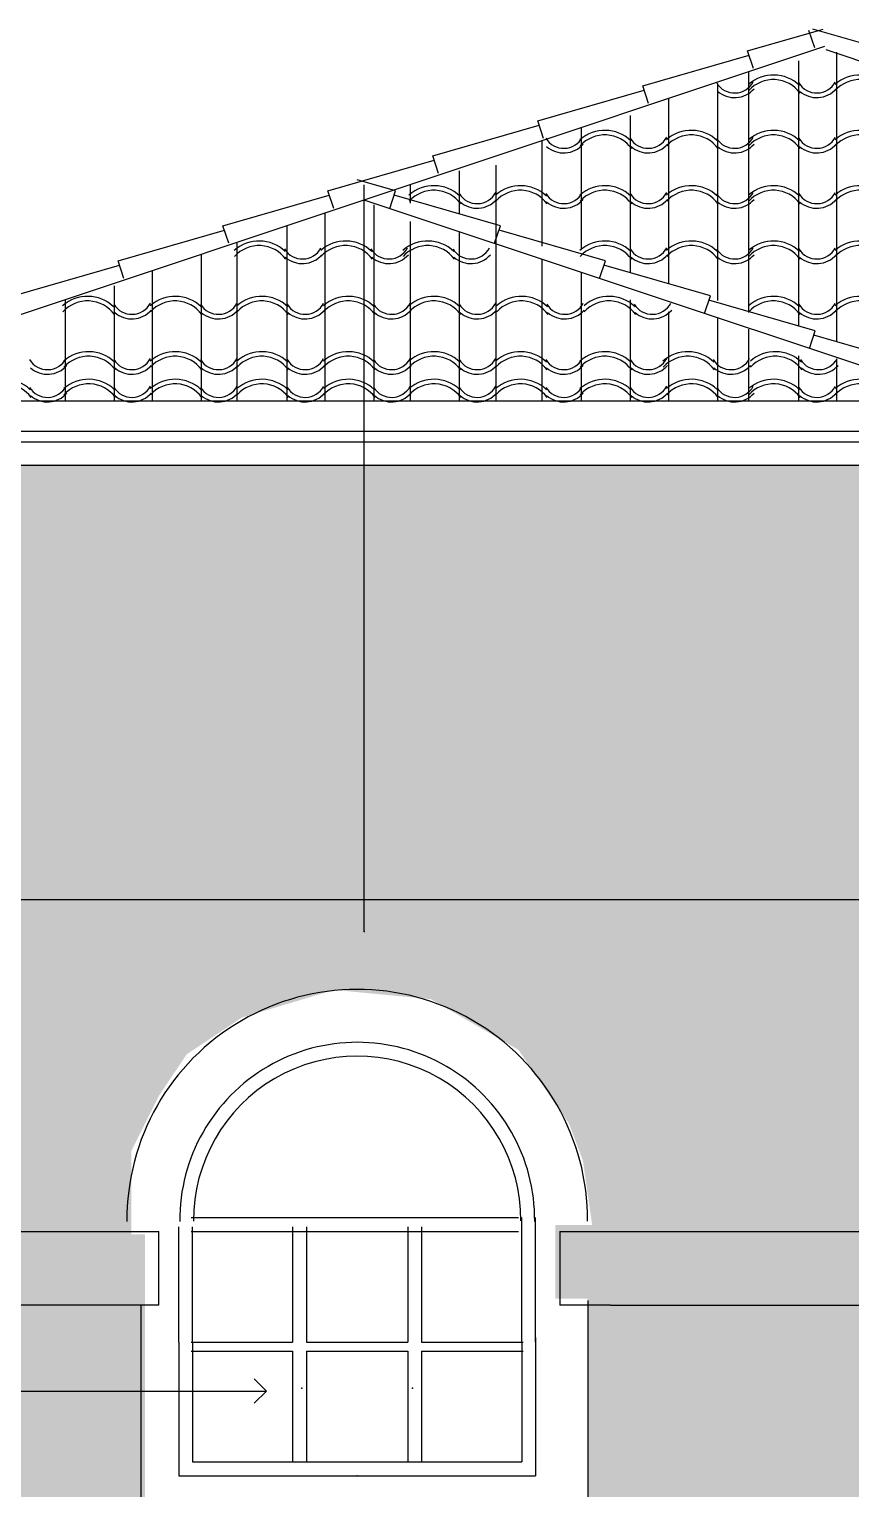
# Model space of a CAD drawing. Extents: x -92740 to -63661, y -15771 to -4391.
# Drawn here: x -81027 to -80932, y -12990.7 to -12822.2 of the extents above; entities that cross this region are included whole.
import ezdxf

# ---------------------------------------------------------------- set-up
doc = ezdxf.new("R2010")
doc.units = 0
doc.header["$MEASUREMENT"] = 0
for name, color, linetype in [('ELEVATIONS', 7, 'Continuous'), ('ROOFTILE', 7, 'Continuous'), ('STUCCO', 4, 'Continuous')]:
    doc.layers.add(name, color=color, linetype=linetype)
pattern_1 = [(20, (0, 0), (-2.1376259, 5.8730789), [-6.09375015, 0.15625]), (55, (0, 0), (-5.1197003, 3.58485273), [-6.09375015, 0.15625]), (80, (0, 0), (-6.15504846, 1.0853011), [-6.09375015, 0.15625])]

msp = doc.modelspace()

# ---------------------------------------------------------------- hatches: boundary and pattern name
at = {"layer": 'STUCCO', "linetype": 'Continuous', "ltscale": 12.78}
h = msp.add_hatch(dxfattribs=at)
h.set_pattern_fill('cement', color=9, scale=1.5625, style=0, pattern_type=2)
h.set_pattern_definition(pattern_1)
h.paths.add_polyline_path([(-80963.52, -13245.68), (-80930.51, -13245.68), (-80930.51, -12872.4), (-81044.99, -12872.4), (-81044.99, -12961.33), (-81015.17, -12961.33), (-81015.17, -12951.74), (-81011.98, -12945.35), (-81008.78, -12940.56), (-81002.39, -12936.3), (-80991.74, -12933.11), (-80980.56, -12934.17), (-80970.44, -12940.03), (-80964.59, -12948.55), (-80962.99, -12952.81), (-80961.92, -12960.26), (-80966.18, -12960.26), (-80966.18, -12968.78), (-80962.46, -12968.78), (-80962.46, -12992.21), (-80965.65, -12992.21), (-80965.65, -13000.73), (-80962.46, -13000.73)], flags=0)
h = msp.add_hatch(dxfattribs=at)
h.set_pattern_fill('cement', color=9, scale=1.5625, style=0, pattern_type=2)
h.set_pattern_definition(pattern_1)
h.paths.add_polyline_path([(-81044.99, -12961.33), (-81044.99, -12936.3), (-81248.41, -12936.3), (-81248.41, -13040.14), (-81212.2, -13040.14), (-81167.96, -13060.96), (-81167.96, -13067.3), (-81189.3, -13067.3), (-81189.3, -13079.54), (-81162.79, -13092.3), (-81119.01, -13092.3), (-81064.16, -13116.29), (-81064.16, -13121.61), (-81065.76, -13121.61), (-81065.76, -13123.21), (-81066.83, -13122.14), (-81066.83, -13124.81), (-81074.28, -13124.81), (-81074.28, -13133.86), (-81030.62, -13154.63), (-81030.62, -13158.35), (-81033.81, -13158.35), (-81033.81, -13159.42), (-81035.94, -13159.42), (-81035.94, -13161.02), (-81055.11, -13161.02), (-81055.11, -13262.19), (-81014.11, -13262.19), (-81014.11, -13001.27), (-80965.65, -13001.27), (-80965.65, -12993.28), (-81013.58, -12993.28), (-81013.58, -12961.33)], flags=0)

# ---------------------------------------------------------------- linework, layer by layer
at = {"layer": 'ELEVATIONS', "color": 1, "linetype": 'Continuous', "ltscale": 12.78}
for p, q in [((-80943.96, -12824.67), (-80935.25, -12822.16)), ((-80936.21, -12824.33), (-80936.89, -12822.31)), ((-80927.7, -12824.67), (-80936.42, -12822.16)), ((-81245.72, -12927.71), (-80935.03, -12824.14)), ((-80956.08, -12828.71), (-80943.79, -12825.17)), ((-80943.29, -12826.69), (-80943.96, -12824.67)), ((-80768.6, -12879.98), (-80934.89, -12824.55)), ((-80955.41, -12830.73), (-80956.08, -12828.71)), ((-80968.21, -12832.75), (-80955.92, -12829.21)), ((-80980.33, -12836.79), (-80968.04, -12833.26)), ((-80967.53, -12834.77), (-80968.21, -12832.75)), ((-80992.46, -12840.83), (-80980.16, -12837.3)), ((-80979.66, -12838.81), (-80980.33, -12836.79)), ((-80991.78, -12842.85), (-80992.46, -12840.83)), ((-80984.64, -12840.83), (-80989.07, -12839.56)), ((-80985.31, -12842.85), (-80984.64, -12840.83)), ((-81004.58, -12844.87), (-80992.29, -12841.34)), ((-80918.72, -12865.07), (-80988.26, -12841.89)), ((-80972.52, -12844.87), (-80984.81, -12841.34)), ((-81016.7, -12848.92), (-81004.41, -12845.38)), ((-81003.91, -12846.89), (-81004.58, -12844.87)), ((-80973.19, -12846.89), (-80972.52, -12844.87)), ((-80960.39, -12848.92), (-80972.68, -12845.38)), ((-81016.03, -12850.94), (-81016.7, -12848.92)), ((-80961.07, -12850.94), (-80960.39, -12848.92)), ((-81028.83, -12852.96), (-81016.54, -12849.42)), ((-80948.27, -12852.96), (-80960.56, -12849.42)), ((-80948.94, -12854.98), (-80948.27, -12852.96)), ((-80936.14, -12857), (-80948.44, -12853.46)), ((-80936.82, -12859.02), (-80936.14, -12857)), ((-80924.02, -12861.04), (-80936.31, -12857.5)), ((-81057.8, -12865.07), (-80920.39, -12865.07)), ((-81056.62, -12868.6), (-80919.32, -12868.6)), ((-81052.4, -12869.8), (-80920.39, -12869.8)), ((-81051.5, -12872.51), (-80925.18, -12872.51)), ((-81048.19, -12960.99), (-81011.98, -12960.99)), ((-81011.98, -12969.51), (-81011.98, -12960.99)), ((-80965.65, -12960.99), (-80959.79, -12960.99)), ((-80965.65, -12960.99), (-80965.65, -12969.51)), ((-80959.79, -12960.99), (-80928.91, -12960.99)), ((-80962.43, -12968.98), (-80962.43, -12992.41)), ((-81011.98, -12969.51), (-81048.19, -12969.51)), ((-81014.08, -12969.51), (-81014.08, -12992.41)), ((-80959.79, -12969.51), (-80965.65, -12969.51)), ((-80959.79, -12969.51), (-80928.91, -12969.51))]:
    msp.add_line(p, q, dxfattribs=at)
at = {"layer": 'ELEVATIONS', "color": 2, "linetype": 'Continuous', "ltscale": 12.78}
for p, q in [((-80988.26, -12926.38), (-80988.26, -12840.12)), ((-81319.23, -12922.65), (-80587.54, -12922.65))]:
    msp.add_line(p, q, dxfattribs=at)
at = {"layer": 'ELEVATIONS', "color": 5, "linetype": 'Continuous', "ltscale": 12.78}
for p, q in [((-81009.68, -12973.77), (-81009.68, -12960.46)), ((-81008.25, -12959.4), (-80970.44, -12959.4)), ((-81008.08, -12973.77), (-81008.08, -12960.46)), ((-80996.54, -12960.46), (-80996.54, -12973.77)), ((-80994.94, -12960.46), (-80994.94, -12973.77)), ((-80983.22, -12960.46), (-80983.22, -12973.77)), ((-80981.63, -12960.46), (-80981.63, -12973.77)), ((-80970.05, -12973.77), (-80970.05, -12959.4)), ((-80968.45, -12973.77), (-80968.45, -12959.4)), ((-81008.25, -12960.99), (-80970.44, -12960.99)), ((-81009.68, -12973.77), (-81009.68, -12989.22)), ((-81008.25, -12973.77), (-80996.54, -12973.77)), ((-81008.08, -12973.77), (-81008.08, -12987.62)), ((-80994.94, -12973.77), (-80983.22, -12973.77)), ((-80981.63, -12973.77), (-80969.91, -12973.77)), ((-80970.05, -12973.77), (-80970.05, -12987.62)), ((-80968.45, -12973.24), (-80968.45, -12989.22)), ((-81008.25, -12974.84), (-80996.54, -12974.84)), ((-80996.54, -12974.84), (-80996.54, -12987.62)), ((-80994.94, -12974.84), (-80994.94, -12987.62)), ((-80994.94, -12974.84), (-80983.22, -12974.84)), ((-80983.22, -12974.84), (-80983.22, -12987.62)), ((-80981.63, -12974.84), (-80981.63, -12987.62)), ((-80981.63, -12974.84), (-80969.91, -12974.84)), ((-81009.68, -12989.22), (-80968.45, -12989.22)), ((-81008.08, -12987.62), (-80970.05, -12987.62))]:
    msp.add_line(p, q, dxfattribs=at)
at = {"layer": 'ELEVATIONS', "color": 1, "linetype": 'Continuous', "ltscale": 8.52}
for q in [(-81000.97, -12978.01), (-81000.97, -12980.85)]:
    msp.add_line((-80999.55, -12979.43), q, dxfattribs=at)
at = {"layer": 'ELEVATIONS', "color": 2, "linetype": 'Continuous', "ltscale": 8.52}
msp.add_line((-81061.32, -12979.43), (-80999.55, -12979.43), dxfattribs=at)
at = {"layer": 'ELEVATIONS', "color": 1, "linetype": 'Continuous', "ltscale": 12.78}
msp.add_arc((-80989.06, -12959.66), 26.61, 359.7046, 540.4338, dxfattribs=at)
at = {"layer": 'ELEVATIONS', "color": 5, "linetype": 'Continuous', "ltscale": 12.78}
for radius, start, end in [(20.5, 359.4488, 540.5302), (18.9, 359.6851, 540.5023)]:
    msp.add_arc((-80989.06, -12959.66), radius, start, end, dxfattribs=at)
at = {"layer": 'ELEVATIONS', "color": 1, "linetype": 'Continuous', "ltscale": 12.78}
msp.add_point((-80988.26, -12926.38), dxfattribs=at)
at = {"layer": 'ELEVATIONS', "color": 5, "linetype": 'Continuous', "ltscale": 12.78}
for p in [(-80995.47, -12979.1), (-80982.69, -12979.1), (-80989.06, -12989.22)]:
    msp.add_point(p, dxfattribs=at)
at = {"layer": 'ROOFTILE', "color": 7, "linetype": 'Continuous', "ltscale": 12.78}
for p, q in [((-80933.66, -12858.27), (-80933.66, -12824.82)), ((-80943.82, -12854.88), (-80943.82, -12827.07)), ((-80938.06, -12856.45), (-80938.06, -12825.82)), ((-80947.42, -12853.5), (-80947.42, -12828.49)), ((-80953.08, -12851.57), (-80953.08, -12830.16)), ((-80957.48, -12850.31), (-80957.48, -12832.11)), ((-80963.14, -12847.52), (-80963.14, -12833.51)), ((-80967.69, -12847.2), (-80967.69, -12835.05)), ((-80977.23, -12843.52), (-80977.23, -12838.5)), ((-80973.02, -12865.14), (-80973.02, -12837.87)), ((-80982.89, -12842.25), (-80982.89, -12840.12)), ((-80987.11, -12865.14), (-80987.11, -12842.45)), ((-80992.77, -12865.14), (-80992.77, -12843.39)), ((-80997.17, -12865.14), (-80997.17, -12844.86)), ((-80982.89, -12865.14), (-80982.89, -12844.38)), ((-80977.23, -12865.14), (-80977.23, -12845.56)), ((-81002.93, -12865.14), (-81002.93, -12846.89)), ((-81007.06, -12865.14), (-81007.06, -12848.15)), ((-80967.69, -12865.14), (-80967.69, -12848.74)), ((-81012.72, -12865.14), (-81012.72, -12850.04)), ((-80963.14, -12865.14), (-80963.14, -12850.26)), ((-81017.12, -12865.14), (-81017.12, -12851.78)), ((-81022.78, -12865.14), (-81022.78, -12853.39)), ((-80957.48, -12865.14), (-80957.48, -12853.41)), ((-80953.08, -12865.14), (-80953.08, -12854.81)), ((-80947.42, -12865.14), (-80947.42, -12855.5)), ((-80943.82, -12865.14), (-80943.82, -12856.81)), ((-80938.06, -12865.14), (-80938.06, -12859.87)), ((-80933.66, -12865.14), (-80933.66, -12860.34))]:
    msp.add_line(p, q, dxfattribs=at)
for centre, radius, start, end in [((-80940.98, -12831.82), 4.37, 46.5154, 131.1465), ((-80930.98, -12831.82), 4.37, 46.5154, 131.1465), ((-80945.46, -12827.09), 2.44, 211.6504, 331.6052), ((-80945.46, -12827.09), 2.97, 228.3381, 319.0707), ((-80940.98, -12831.82), 3.84, 36.0644, 138.0128), ((-80935.98, -12827.09), 2.44, 211.6504, 331.6052), ((-80935.98, -12827.09), 2.97, 228.3381, 319.0707), ((-80930.98, -12831.82), 3.84, 36.0644, 138.0128), ((-80960.46, -12838.21), 4.37, 46.5154, 131.1465), ((-80950.46, -12838.21), 4.37, 46.5154, 131.1465), ((-80940.98, -12838.21), 4.37, 46.5154, 131.1465), ((-80930.98, -12838.21), 4.37, 46.5154, 131.1465), ((-80965.21, -12833.48), 2.44, 211.6504, 331.6052), ((-80965.21, -12833.48), 2.97, 228.3381, 319.0707), ((-80960.46, -12838.21), 3.84, 36.0644, 138.0128), ((-80955.46, -12833.48), 2.44, 211.6504, 331.6052), ((-80955.46, -12833.48), 2.97, 228.3381, 319.0707), ((-80950.46, -12838.21), 3.84, 36.0644, 138.0128), ((-80945.46, -12833.48), 2.44, 211.6504, 331.6052), ((-80945.46, -12833.48), 2.97, 228.3381, 319.0707), ((-80940.98, -12838.21), 3.84, 36.0644, 138.0128), ((-80935.98, -12833.48), 2.44, 211.6504, 331.6052), ((-80935.98, -12833.48), 2.97, 228.3381, 319.0707), ((-80930.98, -12838.21), 3.84, 36.0644, 138.0128), ((-80980.21, -12844.6), 4.37, 46.5154, 131.1465), ((-80980.21, -12844.6), 3.84, 36.0644, 138.0128), ((-80970.21, -12844.6), 4.37, 46.5154, 131.1465), ((-80970.21, -12844.6), 3.84, 36.0644, 138.0128), ((-80960.46, -12844.6), 4.37, 46.5154, 131.1465), ((-80960.46, -12844.6), 3.84, 36.0644, 138.0128), ((-80950.46, -12844.6), 4.37, 46.5154, 131.1465), ((-80950.46, -12844.6), 3.84, 36.0644, 138.0128), ((-80940.98, -12844.6), 4.37, 46.5154, 131.1465), ((-80940.98, -12844.6), 3.84, 36.0644, 138.0128), ((-80930.98, -12844.6), 4.37, 46.5154, 131.1465), ((-80930.98, -12844.6), 3.84, 36.0644, 138.0128), ((-80975.21, -12839.87), 2.44, 211.6504, 331.6052), ((-80975.21, -12839.87), 2.97, 228.3381, 319.0707), ((-80965.21, -12839.87), 2.44, 211.6504, 331.6052), ((-80965.21, -12839.87), 2.97, 228.3381, 319.0707), ((-80955.46, -12839.87), 2.44, 211.6504, 331.6052), ((-80955.46, -12839.87), 2.97, 228.3381, 319.0707), ((-80945.46, -12839.87), 2.44, 211.6504, 331.6052), ((-80945.46, -12839.87), 2.97, 228.3381, 319.0707), ((-80935.98, -12839.87), 2.44, 211.6504, 331.6052), ((-80935.98, -12839.87), 2.97, 228.3381, 319.0707), ((-81000.4, -12850.99), 4.37, 46.5154, 131.1465), ((-81000.4, -12850.99), 3.84, 36.0644, 138.0128), ((-80995.4, -12846.26), 2.44, 211.6504, 331.6052), ((-80990.4, -12850.99), 4.37, 46.5154, 131.1465), ((-80990.4, -12850.99), 3.84, 36.0644, 138.0128), ((-80985.4, -12846.26), 2.44, 211.6504, 331.6052), ((-80980.92, -12850.99), 4.37, 46.5154, 131.1465), ((-80980.92, -12850.99), 3.84, 36.0644, 138.0128), ((-80975.92, -12846.26), 2.44, 211.6504, 331.6052), ((-80960.46, -12850.99), 4.37, 46.5154, 131.1465), ((-80960.46, -12850.99), 3.84, 36.0644, 138.0128), ((-80955.46, -12846.26), 2.44, 211.6504, 331.6052), ((-80950.46, -12850.99), 4.37, 46.5154, 131.1465), ((-80950.46, -12850.99), 3.84, 36.0644, 138.0128), ((-80945.46, -12846.26), 2.44, 211.6504, 331.6052), ((-80940.98, -12850.99), 4.37, 46.5154, 131.1465), ((-80940.98, -12850.99), 3.84, 36.0644, 138.0128), ((-80935.98, -12846.26), 2.44, 211.6504, 331.6052), ((-80930.98, -12850.99), 4.37, 46.5154, 131.1465), ((-80930.98, -12850.99), 3.84, 36.0644, 138.0128), ((-80995.4, -12846.26), 2.97, 228.3381, 319.0707), ((-80985.4, -12846.26), 2.97, 228.3381, 319.0707), ((-80975.92, -12846.26), 2.97, 228.3381, 319.0707), ((-80955.46, -12846.26), 2.97, 228.3381, 319.0707), ((-80945.46, -12846.26), 2.97, 228.3381, 319.0707), ((-80935.98, -12846.26), 2.97, 228.3381, 319.0707), ((-81020.22, -12857.38), 4.37, 46.5154, 131.1465), ((-81020.22, -12857.38), 3.84, 36.0644, 138.0128), ((-81015.1, -12852.65), 2.44, 211.6504, 331.6052), ((-81010.1, -12857.38), 4.37, 46.5154, 131.1465), ((-81010.1, -12857.38), 3.84, 36.0644, 138.0128), ((-81005.1, -12852.65), 2.44, 211.6504, 331.6052), ((-81000.09, -12857.38), 4.37, 46.5154, 131.1465), ((-81000.09, -12857.38), 3.84, 36.0644, 138.0128), ((-80995.09, -12852.65), 2.44, 211.6504, 331.6052), ((-80990.09, -12857.38), 4.37, 46.5154, 131.1465), ((-80990.09, -12857.38), 3.84, 36.0644, 138.0128), ((-80985.09, -12852.65), 2.44, 211.6504, 331.6052), ((-80980.21, -12857.38), 4.37, 46.5154, 131.1465), ((-80980.21, -12857.38), 3.84, 36.0644, 138.0128), ((-80975.21, -12852.65), 2.44, 211.6504, 331.6052), ((-80970.09, -12857.38), 4.37, 46.5154, 131.1465), ((-80970.09, -12857.38), 3.84, 36.0644, 138.0128), ((-80965.09, -12852.65), 2.44, 211.6504, 331.6052), ((-80959.98, -12857.38), 4.37, 46.5154, 131.1465), ((-80959.98, -12857.38), 3.84, 36.0644, 138.0128), ((-80954.98, -12852.65), 2.44, 211.6504, 331.6052), ((-80940.98, -12857.38), 4.37, 46.5154, 131.1465), ((-80940.98, -12857.38), 3.84, 36.0644, 138.0128), ((-80935.98, -12852.65), 2.44, 211.6504, 331.6052), ((-80930.98, -12857.38), 4.37, 46.5154, 131.1465), ((-80930.98, -12857.38), 3.84, 36.0644, 138.0128), ((-81015.1, -12852.65), 2.97, 228.3381, 319.0707), ((-81005.1, -12852.65), 2.97, 228.3381, 319.0707), ((-80995.09, -12852.65), 2.97, 228.3381, 319.0707), ((-80985.09, -12852.65), 2.97, 228.3381, 319.0707), ((-80975.21, -12852.65), 2.97, 228.3381, 319.0707), ((-80965.09, -12852.65), 2.97, 228.3381, 319.0707), ((-80954.98, -12852.65), 2.97, 228.3381, 319.0707), ((-80935.98, -12852.65), 2.97, 228.3381, 319.0707), ((-81020.1, -12863.77), 4.37, 46.5154, 131.1465), ((-81010.1, -12863.77), 4.37, 46.5154, 131.1465), ((-81000.09, -12863.77), 4.37, 46.5154, 131.1465), ((-80990.09, -12863.77), 4.37, 46.5154, 131.1465), ((-80980.21, -12863.77), 4.37, 46.5154, 131.1465), ((-80970.21, -12863.77), 4.37, 46.5154, 131.1465), ((-80960.46, -12863.77), 4.37, 46.5154, 131.1465), ((-80950.88, -12863.77), 4.37, 46.5154, 131.1465), ((-80940.76, -12863.77), 4.37, 46.5154, 131.1465), ((-81024.85, -12859.04), 2.44, 211.6504, 331.6052), ((-81024.85, -12859.04), 2.97, 228.3381, 319.0707), ((-81020.1, -12863.77), 3.84, 36.0644, 138.0128), ((-81015.1, -12859.04), 2.44, 211.6504, 331.6052), ((-81015.1, -12859.04), 2.97, 228.3381, 319.0707), ((-81010.1, -12863.77), 3.84, 36.0644, 138.0128), ((-81005.1, -12859.04), 2.44, 211.6504, 331.6052), ((-81005.1, -12859.04), 2.97, 228.3381, 319.0707), ((-81000.09, -12863.77), 3.84, 36.0644, 138.0128), ((-80995.09, -12859.04), 2.44, 211.6504, 331.6052), ((-80995.09, -12859.04), 2.97, 228.3381, 319.0707), ((-80990.09, -12863.77), 3.84, 36.0644, 138.0128), ((-80985.09, -12859.04), 2.44, 211.6504, 331.6052), ((-80985.09, -12859.04), 2.97, 228.3381, 319.0707), ((-80980.21, -12863.77), 3.84, 36.0644, 138.0128), ((-80975.21, -12859.04), 2.44, 211.6504, 331.6052), ((-80975.21, -12859.04), 2.97, 228.3381, 319.0707), ((-80970.21, -12863.77), 3.84, 36.0644, 138.0128), ((-80965.21, -12859.04), 2.44, 211.6504, 331.6052), ((-80965.21, -12859.04), 2.97, 228.3381, 319.0707), ((-80960.46, -12863.77), 3.84, 36.0644, 138.0128), ((-80955.46, -12859.04), 2.44, 211.6504, 331.6052), ((-80955.46, -12859.04), 2.97, 228.3381, 319.0707), ((-80950.88, -12863.77), 3.84, 36.0644, 138.0128), ((-80945.88, -12859.04), 2.44, 211.6504, 331.6052), ((-80945.88, -12859.04), 2.97, 228.3381, 319.0707), ((-80940.76, -12863.77), 3.84, 36.0644, 138.0128), ((-80935.76, -12859.04), 2.44, 211.6504, 331.6052), ((-80935.76, -12859.04), 2.97, 228.3381, 319.0707), ((-81029.85, -12866.96), 4.37, 46.5154, 131.1465), ((-81020.1, -12866.96), 4.37, 46.5154, 131.1465), ((-81010.1, -12866.96), 4.37, 46.5154, 131.1465), ((-81000.09, -12866.96), 4.37, 46.5154, 131.1465), ((-80990.09, -12866.96), 4.37, 46.5154, 131.1465), ((-80980.21, -12866.96), 4.37, 46.5154, 131.1465), ((-80970.21, -12866.96), 4.37, 46.5154, 131.1465), ((-80960.46, -12866.96), 4.37, 46.5154, 131.1465), ((-80950.46, -12866.96), 4.37, 46.5154, 131.1465), ((-80940.98, -12866.96), 4.37, 46.5154, 131.1465), ((-80930.98, -12866.96), 4.37, 46.5154, 131.1465), ((-81029.85, -12866.96), 3.84, 36.0644, 138.0128), ((-81024.85, -12862.24), 2.44, 211.6504, 331.6052), ((-81024.85, -12862.24), 2.97, 228.3381, 319.0707), ((-81020.1, -12866.96), 3.84, 36.0644, 138.0128), ((-81015.1, -12862.24), 2.44, 211.6504, 331.6052), ((-81015.1, -12862.24), 2.97, 228.3381, 319.0707), ((-81010.1, -12866.96), 3.84, 36.0644, 138.0128), ((-81005.1, -12862.24), 2.44, 211.6504, 331.6052), ((-81005.1, -12862.24), 2.97, 228.3381, 319.0707), ((-81000.09, -12866.96), 3.84, 36.0644, 138.0128), ((-80995.09, -12862.24), 2.44, 211.6504, 331.6052), ((-80995.09, -12862.24), 2.97, 228.3381, 319.0707), ((-80990.09, -12866.96), 3.84, 36.0644, 138.0128), ((-80985.09, -12862.24), 2.44, 211.6504, 331.6052), ((-80985.09, -12862.24), 2.97, 228.3381, 319.0707), ((-80980.21, -12866.96), 3.84, 36.0644, 138.0128), ((-80975.21, -12862.24), 2.44, 211.6504, 331.6052), ((-80975.21, -12862.24), 2.97, 228.3381, 319.0707), ((-80970.21, -12866.96), 3.84, 36.0644, 138.0128), ((-80965.21, -12862.24), 2.44, 211.6504, 331.6052), ((-80965.21, -12862.24), 2.97, 228.3381, 319.0707), ((-80960.46, -12866.96), 3.84, 36.0644, 138.0128), ((-80955.46, -12862.24), 2.44, 211.6504, 331.6052), ((-80955.46, -12862.24), 2.97, 228.3381, 319.0707), ((-80950.46, -12866.96), 3.84, 36.0644, 138.0128), ((-80945.46, -12862.24), 2.44, 211.6504, 331.6052), ((-80945.46, -12862.24), 2.97, 228.3381, 319.0707), ((-80940.98, -12866.96), 3.84, 36.0644, 138.0128), ((-80935.98, -12862.24), 2.44, 211.6504, 331.6052), ((-80935.98, -12862.24), 2.97, 228.3381, 319.0707), ((-80930.98, -12866.96), 3.84, 36.0644, 138.0128)]:
    msp.add_arc(centre, radius, start, end, dxfattribs=at)

doc.saveas('drawing.dxf')
